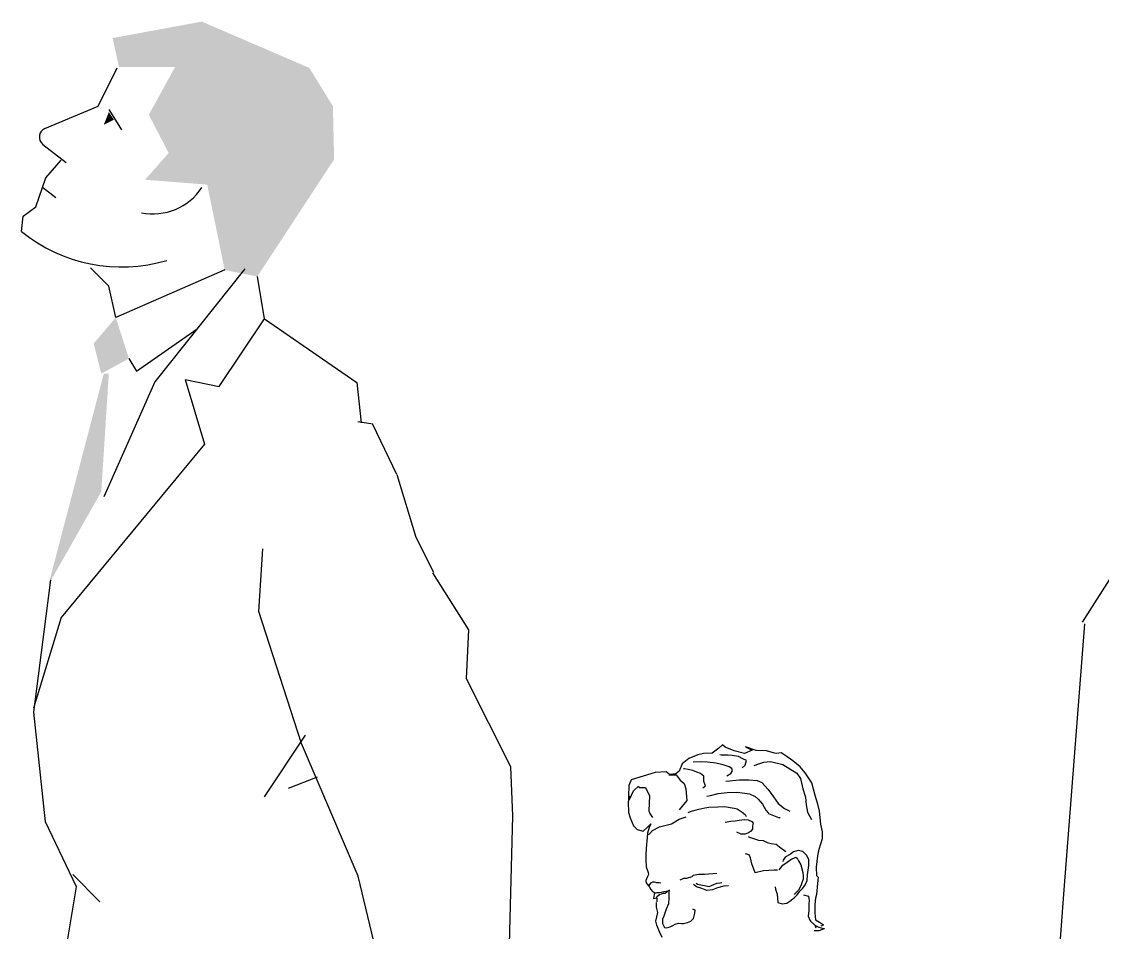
# Model space of a CAD drawing. Header units: millimetres. Extents: x -37049 to 129367, y 25385 to 90033.
# Drawn here: x 29360 to 30275, y 43671 to 44443 of the extents above; entities that cross this region are included whole.
import ezdxf

# ---------------------------------------------------------------- set-up
doc = ezdxf.new("R2010")
doc.units = ezdxf.units.MM
doc.header["$MEASUREMENT"] = 0
doc.layers.add('NNGUOI', color=2, linetype='Continuous', lineweight=30)

# ---------------------------------------------------------------- blocks, each defined once
blk = doc.blocks.new('A$C1ACB4F03')
at = {"layer": 'NNGUOI'}
for p, q in [((64.87, 1843.15), (80.95, 1875.55)), ((19.72, 1824.18), (64.87, 1843.15)), ((73.85, 1840.27), (84.5, 1823.22)), ((17.96, 1810.83), (37.63, 1795.53)), ((20.6, 1782.35), (33.39, 1797.43)), ((11.92, 1757.86), (20.6, 1782.35)), ((17.8, 1774.45), (29.11, 1765.7)), ((1.34, 1750.11), (11.92, 1757.86)), ((0, 1736.93), (1.34, 1750.11)), ((73.76, 1690.61), (58.2, 1706.26)), ((171.98, 1704.39), (79.71, 1664.06)), ((188.97, 1705.26), (112.94, 1609.59)), ((205.8, 1662.88), (199.62, 1698.87)), ((79.71, 1664.06), (73.76, 1690.61)), ((167.3, 1605.73), (205.8, 1662.88)), ((205.8, 1662.88), (283.76, 1609.18)), ((97.28, 1618.7), (148.62, 1654.49)), ((90.89, 1629.36), (97.28, 1618.7)), ((138.42, 1611.63), (154.8, 1556.92)), ((138.42, 1611.63), (167.3, 1605.73)), ((112.94, 1609.59), (69.59, 1512.18)), ((283.76, 1609.18), (287.58, 1574.74)), ((284.76, 1576.1), (297.54, 1573.97)), ((317.67, 1531.21), (297.39, 1573.44)), ((154.8, 1556.92), (33.37, 1409.93)), ((317.67, 1531.21), (333.75, 1478.1)), ((333.75, 1478.1), (348.67, 1448.27)), ((200.88, 1415.16), (204.17, 1468.21)), ((378.63, 1399.59), (348.36, 1447.75)), ((10.29, 1329.84), (24.85, 1441.88)), ((33.37, 1409.93), (9.93, 1333.23)), ((237.16, 1303.09), (200.88, 1415.16)), ((376.72, 1358.07), (378.63, 1399.59)), ((414.18, 1283.39), (376.72, 1358.07)), ((20.25, 1236.86), (10.29, 1329.84)), ((240.1, 1310.37), (205.36, 1258)), ((284.94, 1190.87), (237.16, 1303.09)), ((415.97, 1241.96), (414.18, 1283.39)), ((250.2, 1274.66), (225.72, 1265.05)), ((46.58, 1181.63), (20.25, 1236.86)), ((412.36, 1096.93), (415.97, 1241.96)), ((43.46, 1192.24), (66.18, 1168.95)), ((309.49, 1088.38), (284.94, 1190.87)), ((27.82, 1070.33), (46.58, 1181.63)), ((280.75, 1105.77), (287.43, 1048.03)), ((402.84, 958.74), (412.36, 1096.93)), ((343.21, 980.35), (309.49, 1088.38)), ((29.94, 872.87), (27.82, 1070.33)), ((206.91, 1032.2), (152.76, 1047.78)), ((287.43, 1048.03), (206.91, 1032.2)), ((408.14, 978.16), (343.21, 980.35)), ((331.19, 914.37), (351.91, 976.85)), ((351.91, 976.85), (404.9, 958.38)), ((402.7, 964.89), (409.85, 975.33)), ((404.9, 958.38), (408.14, 978.16)), ((409.85, 975.33), (453.01, 937.73)), ((404.9, 958.38), (398.57, 924.12)), ((453.01, 937.73), (444.06, 922.99)), ((398.57, 924.12), (413.88, 901.16)), ((413.88, 901.16), (440.67, 920.29)), ((443.53, 921.05), (440.66, 889.51)), ((346.41, 878.18), (331.19, 914.37)), ((440.66, 889.51), (427.76, 865.14)), ((347.19, 879.84), (391.41, 850.07)), ((85.4, 854.45), (29.94, 872.87)), ((245.13, 854.47), (346.41, 878.18)), ((427.76, 865.14), (393.35, 850.8)), ((149.49, 499.53), (85.4, 854.45)), ((86.45, 844.62), (245.13, 854.47)), ((313.18, 858.93), (303.43, 783.97)), ((303.43, 783.97), (282.96, 710.81)), ((282.96, 710.81), (290.05, 582.45)), ((290.05, 582.45), (313.64, 486.1)), ((187.51, 347.66), (149.49, 499.53)), ((313.64, 486.1), (328.59, 337.8)), ((162.41, 447.92), (126.84, 82.14)), ((203.39, 279.26), (187.51, 347.66)), ((328.59, 337.8), (339.15, 236.63)), ((203.39, 66.83), (203.39, 279.26)), ((339.15, 236.63), (334.64, 168.35)), ((334.64, 168.35), (338.56, 67.6)), ((137.07, 80.09), (112.04, 66.41)), ((126.84, 82.14), (203.39, 66.83)), ((112.04, 66.41), (20.72, 41.51)), ((338.56, 67.6), (203.39, 66.83)), ((326.07, 67.53), (329.69, 1.2)), ((131.02, 43.88), (172.4, 50.58)), ((20.72, 41.51), (6.49, 5.93)), ((71.72, 2.37), (76.46, 26.09)), ((249.61, 14.23), (199.8, 1.19)), ((249.61, 0), (249.61, 14.23)), ((6.49, 5.93), (71.72, 5.93)), ((199.8, 1.19), (71.72, 2.37)), ((329.69, 1.2), (249.61, 0))]:
    blk.add_line(p, q, dxfattribs=at)
for centre, radius, start, end in [((22.75, 1816.99), 7.8, 112.7948, 232.125), ((111.34, 1801.42), 49.48, 258.581, 326.6588), ((84.7, 1841.41), 134.5, 230.9706, 286.4782), ((169.22, 105.95), 55.47, 273.2902, 316.2578), ((138.55, -64), 109.41, 94.57181, 124.5744)]:
    blk.add_arc(centre, radius, start, end, dxfattribs=at)
for points in [[(77.08, 1900.92), (152.67, 1914.83), (82.37, 1876.48), (243.56, 1875.64)], [(134.93, 1885.43), (243.56, 1875.64), (107.74, 1835.93), (263.61, 1843.25)], [(107.74, 1835.93), (263.61, 1843.25), (124.51, 1803.47), (264.66, 1798.11)], [(73.85, 1838.14), (69.59, 1827.48), (78.11, 1831.74)], [(124.51, 1803.47), (264.66, 1798.11), (104.51, 1780.84), (157.16, 1776.72)], [(264.66, 1798.11), (157.16, 1776.72), (199.62, 1698.87), (171.98, 1704.39)], [(79.71, 1664.06), (61.06, 1642.14), (90.89, 1629.36), (67.45, 1616.57)], [(69.59, 1616.57), (22.72, 1437.62), (73.85, 1616.57), (67.45, 1516.45)]]:
    blk.add_solid(points, dxfattribs=at)
blk = doc.blocks.new('A$C08482345')
at = {"layer": 'NNGUOI'}
for p, q in [((108.66, 1302.09), (105.6, 1299.36)), ((110.91, 1300), (108.66, 1302.09)), ((118.8, 1296.94), (110.91, 1300)), ((128.13, 1300.48), (133.77, 1297.42)), ((137.31, 1297.26), (128.13, 1300.48)), ((87.89, 1293.56), (80.16, 1290.34)), ((92.72, 1294.85), (87.89, 1293.56)), ((99.96, 1295.01), (92.72, 1294.85)), ((105.6, 1299.36), (99.96, 1295.01)), ((107.71, 1293.39), (106.53, 1293.71)), ((113.5, 1293.35), (107.71, 1293.39)), ((116.92, 1292.94), (113.5, 1293.35)), ((122.22, 1292.21), (116.92, 1292.94)), ((127.33, 1294.69), (118.8, 1296.94)), ((126, 1290.31), (122.22, 1292.21)), ((133.77, 1297.42), (127.33, 1294.69)), ((146.16, 1296.94), (137.31, 1297.26)), ((152.76, 1295.01), (146.16, 1296.94)), ((154.53, 1294.69), (152.76, 1295.01)), ((158.4, 1295.17), (154.53, 1294.69)), ((161.61, 1293.4), (158.4, 1295.17)), ((168.38, 1288.57), (161.61, 1293.4)), ((74.53, 1286), (72.11, 1279.88)), ((80.16, 1290.34), (74.53, 1286)), ((76.69, 1281.85), (75.75, 1281.85)), ((79.64, 1281.18), (76.69, 1281.85)), ((89.9, 1287.55), (84, 1287.24)), ((96.15, 1287.42), (89.9, 1287.55)), ((103.23, 1286.65), (96.15, 1287.42)), ((109.37, 1285.02), (103.23, 1286.65)), ((114.44, 1283.39), (109.37, 1285.02)), ((116.56, 1281.9), (114.44, 1283.39)), ((117.39, 1279.95), (116.56, 1281.9)), ((125.41, 1282.58), (128.12, 1284.79)), ((129.07, 1288.87), (126, 1290.31)), ((128.12, 1284.79), (129.07, 1288.87)), ((135.57, 1284.41), (139.5, 1285.92)), ((139.5, 1285.92), (143.91, 1287.24)), ((143.91, 1287.24), (149.57, 1287.85)), ((149.57, 1287.85), (159.8, 1285.49)), ((159.8, 1285.49), (171.75, 1278.07)), ((174.65, 1283.42), (168.38, 1288.57)), ((178.84, 1278.27), (174.65, 1283.42)), ((31.55, 1272.31), (29.46, 1267.48)), ((51.67, 1278.75), (31.55, 1272.31)), ((61.01, 1279.23), (51.67, 1278.75)), ((63.91, 1276.82), (61.01, 1279.23)), ((63.36, 1276.74), (69.49, 1276.61)), ((69.38, 1277.62), (63.91, 1276.82)), ((72.11, 1279.88), (69.38, 1277.62)), ((69.49, 1276.61), (73.03, 1272.22)), ((73.03, 1272.22), (76.34, 1269.19)), ((83.65, 1280.45), (79.64, 1281.18)), ((86.95, 1279), (83.65, 1280.45)), ((90.26, 1277.78), (86.95, 1279)), ((92.85, 1275.61), (90.26, 1277.78)), ((93.09, 1272.8), (92.85, 1275.61)), ((93.09, 1270.95), (93.09, 1272.8)), ((112.32, 1275.7), (115.74, 1277.69)), ((115.74, 1277.69), (117.39, 1279.95)), ((117.32, 1271.8), (123.3, 1272.28)), ((123.3, 1272.28), (131.17, 1272.4)), ((131.17, 1272.4), (138.09, 1271.8)), ((171.75, 1278.07), (174.9, 1273.55)), ((174.9, 1273.55), (176.78, 1264.68)), ((184.47, 1269.74), (178.84, 1278.27)), ((29.46, 1267.48), (29.14, 1258.63)), ((29.94, 1255.73), (33.32, 1263.14)), ((33.32, 1263.14), (37.51, 1267.16)), ((37.51, 1267.16), (38.15, 1265.87)), ((38.15, 1265.87), (43.62, 1266.04)), ((43.62, 1266.04), (47, 1258.79)), ((76.34, 1269.19), (77.75, 1264.84)), ((77.75, 1264.84), (78.58, 1255.02)), ((92.26, 1265.66), (94.38, 1267.42)), ((94.38, 1267.42), (93.09, 1270.95)), ((111.66, 1271.14), (114.96, 1271.62)), ((114.96, 1271.62), (117.32, 1271.8)), ((138.09, 1271.8), (142.18, 1270.17)), ((142.18, 1270.17), (147.37, 1264.08)), ((147.37, 1264.08), (151.93, 1257.98)), ((176.78, 1264.68), (179.14, 1257.68)), ((187.21, 1259.11), (184.47, 1269.74)), ((30.26, 1258.63), (28.97, 1253.8)), ((29.14, 1258.63), (29.14, 1256.05)), ((29.14, 1256.05), (29.94, 1255.73)), ((47, 1258.79), (46.52, 1246.07)), ((78.58, 1255.02), (72.09, 1246.97)), ((95.45, 1258.64), (98.51, 1259.23)), ((98.51, 1259.23), (105, 1260.72)), ((105, 1260.72), (112.79, 1261.63)), ((112.79, 1261.63), (121.4, 1262.04)), ((121.4, 1262.04), (131.54, 1260.68)), ((131.54, 1260.68), (136.5, 1258.33)), ((136.5, 1258.33), (139.09, 1256.16)), ((139.09, 1256.16), (142.63, 1251.77)), ((151.93, 1257.98), (155.86, 1252.25)), ((179.14, 1257.68), (179.77, 1251.11)), ((189.46, 1251.87), (187.21, 1259.11)), ((28.97, 1253.8), (29.3, 1244.63)), ((46.52, 1246.07), (47.33, 1243.82)), ((79.57, 1244.77), (81.77, 1245.44)), ((81.77, 1245.44), (83.35, 1246.04)), ((83.35, 1246.04), (85.71, 1246.82)), ((85.71, 1246.82), (88.69, 1247.55)), ((88.69, 1247.55), (93.89, 1248.63)), ((93.89, 1248.63), (97.35, 1249.12)), ((97.35, 1249.12), (104.9, 1249.66)), ((104.9, 1249.66), (110.56, 1249.78)), ((110.56, 1249.78), (118.74, 1248.51)), ((118.74, 1248.51), (121.1, 1247.73)), ((121.1, 1247.73), (125.5, 1245.13)), ((125.5, 1245.13), (128.02, 1243.14)), ((142.63, 1251.77), (145.46, 1246.79)), ((145.46, 1246.79), (147.59, 1244.35)), ((155.86, 1252.25), (161.37, 1248.09)), ((161.37, 1248.09), (165.93, 1245.92)), ((179.77, 1251.11), (180.72, 1244.89)), ((180.72, 1244.89), (184.18, 1238.68)), ((191.07, 1245.75), (189.46, 1251.87)), ((192.04, 1234.97), (191.07, 1245.75)), ((29.3, 1244.63), (30.58, 1240.28)), ((30.58, 1240.28), (33.48, 1233.36)), ((47.33, 1243.82), (49.58, 1240.44)), ((65.68, 1235.13), (71.95, 1238.99)), ((71.95, 1238.99), (78.07, 1240.92)), ((111.02, 1236.47), (115.74, 1237.38)), ((115.74, 1237.38), (119.39, 1237.56)), ((119.39, 1237.56), (122.93, 1238.19)), ((122.93, 1238.19), (127.42, 1238.74)), ((127.42, 1238.74), (130.6, 1238.65)), ((128.02, 1243.14), (128.96, 1241.39)), ((130.6, 1238.65), (133.55, 1237.06)), ((133.55, 1237.06), (134.73, 1235.57)), ((147.59, 1244.35), (147.82, 1243.8)), ((147.82, 1243.8), (156.32, 1240.59)), ((156.32, 1240.59), (157.73, 1240.5)), ((33.48, 1233.36), (36.54, 1230.3)), ((36.54, 1230.3), (41.53, 1229.01)), ((41.53, 1229.01), (45.07, 1231.91)), ((45.23, 1227.08), (44.75, 1220.16)), ((45.07, 1231.91), (48.13, 1235.13)), ((46.68, 1231.91), (45.23, 1227.08)), ((46.04, 1225.79), (47.16, 1226.92)), ((48.13, 1235.13), (46.68, 1231.91)), ((47.16, 1226.92), (49.42, 1229.49)), ((49.42, 1229.49), (55.37, 1232.55)), ((55.37, 1232.55), (65.68, 1235.13)), ((124.7, 1226.34), (121.04, 1228.1)), ((130.84, 1227.61), (127.89, 1226.25)), ((132.61, 1228.65), (130.84, 1227.61)), ((134.14, 1230.59), (132.61, 1228.65)), ((134.26, 1233.31), (134.14, 1230.59)), ((134.73, 1235.57), (134.26, 1233.31)), ((193.33, 1228.21), (192.04, 1234.97)), ((193.33, 1222.73), (193.33, 1228.21)), ((44.43, 1217.9), (43.95, 1209.37)), ((44.75, 1220.16), (44.43, 1217.9)), ((127.89, 1226.25), (124.7, 1226.34)), ((130.55, 1224.34), (131.67, 1223.86)), ((131.67, 1223.86), (139.4, 1221.29)), ((139.4, 1221.29), (143.1, 1221.12)), ((143.1, 1221.12), (146.48, 1219.35)), ((146.48, 1219.35), (149.86, 1218.39)), ((149.86, 1218.39), (154.37, 1217.9)), ((154.37, 1217.9), (158.4, 1214.52)), ((190.59, 1213.72), (193.33, 1222.73)), ((43.95, 1209.37), (43.95, 1204.22)), ((131.35, 1208.89), (128.29, 1209.7)), ((132.48, 1206.32), (131.35, 1208.89)), ((158.4, 1214.52), (161.29, 1212.43)), ((161.29, 1212.43), (162.42, 1211.79)), ((166.28, 1209.53), (161.94, 1206.8)), ((169.02, 1211.31), (166.28, 1209.53)), ((172.88, 1212.43), (169.02, 1211.31)), ((176.91, 1211.79), (172.88, 1212.43)), ((180.29, 1208.41), (176.91, 1211.79)), ((181.9, 1204.54), (180.29, 1208.41)), ((189.46, 1207.92), (190.59, 1213.72)), ((43.95, 1204.22), (44.11, 1198.75)), ((133.61, 1201.16), (132.48, 1206.32)), ((136.34, 1193.6), (133.61, 1201.16)), ((157.91, 1197.62), (160, 1200.04)), ((160.17, 1204.22), (159.84, 1203.1)), ((160, 1200.04), (163.55, 1202.77)), ((161.94, 1206.8), (160.17, 1204.22)), ((163.55, 1202.77), (166.77, 1205.03)), ((166.77, 1205.03), (170.79, 1206.8)), ((170.79, 1206.8), (172.08, 1206.15)), ((172.08, 1206.15), (173.2, 1203.9)), ((173.2, 1203.9), (175.14, 1200.36)), ((175.14, 1200.36), (176.91, 1193.92)), ((180.77, 1191.83), (181.9, 1199.72)), ((181.9, 1199.72), (181.9, 1204.54)), ((188.5, 1198.43), (189.46, 1207.92)), ((45.23, 1190.38), (43.95, 1187.16)), ((44.11, 1198.75), (45.72, 1193.92)), ((46.04, 1192.31), (45.23, 1190.38)), ((45.72, 1193.92), (46.04, 1192.31)), ((78.55, 1189.09), (83.06, 1190.54)), ((83.06, 1190.54), (84.35, 1191.51)), ((84.35, 1191.51), (88.54, 1192.53)), ((88.54, 1192.53), (93.41, 1192.41)), ((93.41, 1192.41), (103.95, 1193.43)), ((143.42, 1195.21), (136.34, 1193.6)), ((152.44, 1195.85), (143.42, 1195.21)), ((155.5, 1195.85), (152.44, 1195.85)), ((156.79, 1196.01), (157.91, 1197.62)), ((176.91, 1193.92), (177.23, 1190.7)), ((177.23, 1190.7), (177.07, 1188.29)), ((180.45, 1187), (180.77, 1191.83)), ((188.66, 1191.18), (188.5, 1198.43)), ((188.66, 1191.18), (189.82, 1189.83)), ((189.82, 1189.83), (189.11, 1184.63)), ((43.95, 1187.16), (44.27, 1185.07)), ((44.27, 1185.07), (45.07, 1184.1)), ((45.07, 1184.1), (46.68, 1182.01)), ((47.81, 1184.74), (46.36, 1182.81)), ((46.68, 1182.01), (47.97, 1179.43)), ((49.42, 1185.71), (47.81, 1184.74)), ((51.19, 1185.71), (49.42, 1185.71)), ((53.28, 1185.07), (51.19, 1185.71)), ((55.21, 1185.07), (53.28, 1185.07)), ((56.66, 1184.91), (55.21, 1185.07)), ((72.92, 1187.64), (75.98, 1189.09)), ((75.98, 1189.09), (78.55, 1189.09)), ((86.76, 1181.85), (84.35, 1183.62)), ((86.6, 1184.74), (87.73, 1184.1)), ((91.27, 1180.24), (86.76, 1181.85)), ((87.73, 1184.1), (91.75, 1183.14)), ((91.75, 1183.14), (93.52, 1182.81)), ((93.52, 1182.81), (97.39, 1182.01)), ((97.39, 1182.01), (101.57, 1183.62)), ((104.47, 1180.88), (100.28, 1179.11)), ((101.57, 1183.62), (103.99, 1184.74)), ((103.99, 1184.74), (106.72, 1185.07)), ((109.78, 1182.33), (104.47, 1180.88)), ((106.72, 1185.07), (108.33, 1185.39)), ((113.81, 1182.49), (109.78, 1182.33)), ((153.41, 1181.69), (153.73, 1179.75)), ((175.14, 1182.49), (173.04, 1178.95)), ((176.1, 1185.07), (175.14, 1182.49)), ((177.07, 1188.29), (176.1, 1185.07)), ((176.58, 1180.4), (178.52, 1182.81)), ((178.52, 1182.81), (180.45, 1187)), ((189.11, 1184.63), (188.29, 1175.12)), ((47.97, 1179.43), (49.42, 1177.66)), ((49.42, 1177.66), (51.19, 1177.02)), ((51.19, 1177.02), (50.38, 1171.87)), ((50.38, 1171.87), (53.28, 1172.51)), ((51.59, 1176.73), (52.75, 1176.76)), ((53.28, 1173.32), (52.48, 1172.03)), ((52.75, 1176.76), (53.48, 1176.83)), ((55.53, 1175.09), (53.28, 1173.32)), ((53.28, 1172.51), (53.28, 1169.13)), ((53.48, 1176.83), (55.78, 1177.01)), ((58.27, 1176.05), (55.53, 1175.09)), ((55.78, 1177.01), (59.19, 1177.68)), ((60.2, 1176.21), (58.27, 1176.05)), ((59.19, 1177.68), (61.04, 1177.97)), ((63.1, 1178.47), (60.2, 1176.21)), ((61.04, 1177.97), (62.77, 1178.35)), ((63.42, 1172.51), (63.1, 1167.36)), ((63.74, 1179.11), (63.42, 1177.02)), ((63.42, 1177.02), (63.42, 1172.51)), ((95.46, 1178.63), (91.27, 1180.24)), ((100.28, 1179.11), (95.46, 1178.63)), ((153.73, 1179.75), (155.01, 1175.57)), ((155.01, 1175.57), (155.66, 1168.49)), ((165.8, 1169.61), (169.82, 1172.83)), ((170.95, 1176.54), (169.5, 1175.25)), ((169.82, 1172.83), (171.92, 1174.93)), ((173.04, 1178.95), (170.95, 1176.54)), ((171.92, 1174.93), (174.33, 1177.98)), ((174.33, 1177.98), (176.58, 1180.4)), ((177.32, 1175.08), (181.68, 1173.81)), ((181.68, 1173.81), (182.27, 1170.19)), ((187.46, 1172.09), (186.99, 1166.75)), ((188.29, 1175.12), (187.46, 1172.09)), ((52.83, 1164.47), (52.99, 1168.51)), ((53.93, 1160.01), (52.83, 1164.47)), ((61.17, 1162.85), (59.08, 1156.9)), ((63.1, 1167.36), (61.17, 1162.85)), ((85.64, 1162.05), (83.7, 1162.85)), ((155.66, 1168.49), (159.36, 1167.2)), ((159.36, 1167.2), (163.22, 1168)), ((163.22, 1168), (165.8, 1169.61)), ((182.27, 1170.19), (181.92, 1167.34)), ((181.92, 1167.34), (182.03, 1161.69)), ((186.99, 1166.75), (186.99, 1163.36)), ((186.99, 1163.36), (187.11, 1159.33)), ((52.36, 1152.77), (53.93, 1160.01)), ((59.08, 1156.9), (58.11, 1154.48)), ((58.11, 1154.48), (58.11, 1150.62)), ((81.93, 1152.71), (84.19, 1154.8)), ((84.19, 1154.8), (85.48, 1159.47)), ((85.48, 1159.47), (85.64, 1162.05)), ((182.03, 1161.69), (181.21, 1156.76)), ((181.21, 1156.76), (182.86, 1153.59)), ((182.86, 1153.59), (183.45, 1152.5)), ((187.11, 1159.33), (187.58, 1153.9)), ((187.58, 1153.9), (190.88, 1151.69)), ((53.14, 1149.15), (52.36, 1152.77)), ((55.35, 1143.54), (53.14, 1149.15)), ((58.11, 1150.62), (59.72, 1147.4)), ((59.72, 1147.4), (61.17, 1147.08)), ((61.17, 1147.08), (64.39, 1147.72)), ((64.39, 1147.72), (66.64, 1148.85)), ((66.64, 1148.85), (68.57, 1149.98)), ((68.57, 1149.98), (71.47, 1150.94)), ((71.47, 1150.94), (74.37, 1150.62)), ((74.37, 1150.62), (75.66, 1150.78)), ((75.66, 1150.78), (79.2, 1151.42)), ((79.2, 1151.42), (81.93, 1152.71)), ((183.45, 1152.5), (186.99, 1149.2)), ((187.11, 1144.36), (186.52, 1144.4)), ((186.99, 1149.2), (190.41, 1147.57)), ((190.41, 1144.58), (187.11, 1144.36)), ((188.01, 1146.76), (187.37, 1149.33)), ((190.41, 1147.57), (194.18, 1146.35)), ((194.77, 1146.26), (190.41, 1144.58)), ((190.88, 1151.69), (194.42, 1149.52)), ((194.42, 1149.52), (192.18, 1148.43)), ((194.18, 1146.35), (195.13, 1146.58)), ((195.13, 1146.58), (194.77, 1146.26)), ((57.71, 1138.95), (55.35, 1143.54)), ((55.37, 1143.7), (55.7, 1143.21))]:
    blk.add_line(p, q, dxfattribs=at)
blk = doc.blocks.new('A$C419F7FD0')
at = {"layer": 'NNGUOI'}
for p, q in [((171.05, 1731.72), (158.42, 1684.8)), ((154.81, 1652.32), (153, 1684.8)), ((153, 1684.8), (192.71, 1684.8)), ((192.71, 1684.8), (243.23, 1684.8)), ((243.23, 1684.8), (237.82, 1655.93)), ((187.29, 1683), (181.88, 1652.32)), ((198.12, 1683), (187.29, 1683)), ((205.34, 1654.13), (198.12, 1683)), ((288.35, 1672.17), (243.23, 1683)), ((187.29, 1672.17), (185.49, 1632.47)), ((243.23, 1673.98), (288.35, 1672.17)), ((335.27, 1646.91), (329.85, 1666.76)), ((181.88, 1652.32), (154.81, 1652.32)), ((167.44, 1650.52), (169.25, 1607.21)), ((237.82, 1655.93), (205.34, 1654.13)), ((315.42, 1609.01), (335.27, 1646.91)), ((306.39, 1628.86), (308.2, 1609.01)), ((169.25, 1607.21), (187.29, 1554.88)), ((313.61, 1589.16), (315.42, 1609.01)), ((314.03, 1527.77), (313.61, 1589.16)), ((187.29, 1554.88), (214.36, 1549.46)), ((194.31, 1550.31), (192.02, 1515.4)), ((214.36, 1549.46), (250.45, 1553.07)), ((250.45, 1489.91), (314.03, 1527.77)), ((305.46, 1493.85), (314.03, 1527.77)), ((366.86, 1481.65), (314.03, 1527.77)), ((149.55, 1509.13), (178.5, 1516.07)), ((178.5, 1516.07), (316.16, 1245.3)), ((178.5, 1516.07), (199.92, 1515.17)), ((199.92, 1516.98), (187.29, 1506.15)), ((199.92, 1516.98), (250.45, 1489.91)), ((149.55, 1509.13), (135.34, 1443.06)), ((470.05, 1470.34), (335.27, 1509.76)), ((146.62, 1495.53), (63.13, 1468.11)), ((316.16, 1245.3), (305.46, 1493.85)), ((250.45, 1489.91), (228.8, 1452.01)), ((250.45, 1489.91), (273.91, 1455.62)), ((228.8, 1452.01), (194.51, 1482.69)), ((273.91, 1455.62), (304.59, 1473.67)), ((344.5, 1462.21), (366.86, 1481.65)), ((63.13, 1468.11), (23.53, 1406.13)), ((393.41, 1442.15), (344.5, 1462.21)), ((135.34, 1443.06), (165.5, 1452.55)), ((165.5, 1452.55), (135.85, 1418.61)), ((321.08, 1229.53), (393.41, 1442.15)), ((554.37, 1161.26), (505.21, 1431.3)), ((135.85, 1418.61), (317.68, 1229.53)), ((25.46, 1404.53), (7.64, 1175.43)), ((453.72, 1127.5), (470.72, 1331.57)), ((96.73, 1287.43), (117.09, 1160.16)), ((317.68, 1229.53), (314.28, 1164.91)), ((7.64, 1175.43), (0, 1068.52)), ((117.09, 1160.16), (114.55, 1116.88)), ((554.37, 1161.26), (562.55, 892.83)), ((304.81, 982.79), (315.62, 1150.84)), ((453.72, 1127.5), (466.22, 1083.75)), ((96.24, 1056), (116.09, 1117.83)), ((116.09, 1117.83), (155.1, 1071.02)), ((468.78, 1083.36), (444.57, 1071.89)), ((544.27, 821.83), (468.78, 1083.36)), ((155.1, 1071.02), (135.6, 1020.31)), ((444.57, 1071.89), (512.05, 810.19)), ((0, 1068.52), (16.81, 978.85)), ((135.6, 1020.31), (112.19, 1067.12)), ((90.97, 865.3), (96.24, 1056)), ((174.41, 807.17), (304.81, 982.79)), ((341.48, 855.42), (304.81, 982.79)), ((16.81, 978.85), (60.27, 860.76)), ((565.95, 855.42), (562.55, 892.83)), ((95.44, 870.84), (174.41, 807.17)), ((60.27, 860.76), (84.33, 866.1)), ((73.18, 860.38), (92.69, 790.16)), ((90.97, 865.3), (90.79, 672.6)), ((439.73, 820.48), (341.48, 855.42)), ((434.79, 515.37), (474.12, 852.02)), ((489.08, 859.89), (439.73, 820.48)), ((534.63, 855.22), (565.95, 855.42)), ((564.68, 790.16), (556.88, 856.48)), ((376.55, 838.73), (365.96, 441.01)), ((505.45, 835.78), (498.37, 805.77)), ((512.05, 810.19), (544.27, 821.83)), ((174.41, 807.17), (170.72, 91.48)), ((498.37, 805.77), (525.67, 778.46)), ((290.9, 794.06), (290.9, 199.06)), ((525.67, 778.46), (564.68, 790.16)), ((252.12, 519.97), (293.07, 698.35)), ((90.79, 672.6), (115.48, 400.72)), ((248.42, 395.08), (252.12, 519.97)), ((443.87, 424.49), (434.79, 515.37)), ((365.96, 441.01), (336.66, 99.15)), ((413.88, 201.15), (443.87, 424.49)), ((115.48, 400.72), (119.44, 94.19)), ((223.52, 235.17), (248.42, 395.08)), ((239.83, 201.78), (223.52, 235.17)), ((225.78, 147.94), (239.83, 201.78)), ((290.9, 199.06), (281.95, 103.58)), ((413.88, 201.15), (413.96, 96.84)), ((227.02, 88.51), (225.78, 147.94)), ((281.95, 103.58), (399.75, 95.93)), ((288.34, 75.51), (293.08, 103.96)), ((119.44, 94.19), (227.02, 88.51)), ((413.96, 96.84), (400.96, 98.17)), ((410.29, 74.95), (400.96, 98.17)), ((133.46, 30.58), (145.43, 90.55)), ((225.08, 84.87), (227.17, 66.93)), ((290.71, 6.77), (288.34, 75.51)), ((440.49, 68.02), (466.11, 39.96)), ((226.48, 60.63), (245.26, 26.75)), ((466.11, 39.96), (468.48, 4.4)), ((144.48, 5.16), (133.46, 30.58)), ((245.26, 26.75), (228.73, 0)), ((228.73, 0), (144.48, 5.16)), ((468.48, 4.4), (290.71, 6.77))]:
    blk.add_line(p, q, dxfattribs=at)
for centre, radius, start, end in [((456.02, 1422.35), 50, 10.31801, 73.69582), ((179.31, -9.24), 75.14, 28.62235, 123.307), ((407.96, -32.55), 105.7, 72.07363, 114.4627)]:
    blk.add_arc(centre, radius, start, end, dxfattribs=at)
for points in [[(175.58, 1755.51), (311.07, 1749.08), (213.9, 1778.24)], [(158.34, 1733.22), (196.89, 1724.75), (175.58, 1755.51), (223.69, 1753.57)], [(261.49, 1740.87), (334.69, 1728.49), (175.58, 1755.51), (311.07, 1749.08)], [(291.9, 1637.78), (328.4, 1666.79), (261.49, 1740.87), (334.69, 1728.49)], [(174.66, 1609.01), (180.07, 1621.64), (221.58, 1607.21), (214.36, 1621.64)], [(249.05, 1490.66), (236.46, 1465.42), (267.14, 1465.52), (255.87, 1444.8)], [(255.87, 1444.8), (311.81, 1325.69), (259.65, 1356.46), (316.16, 1245.3)]]:
    blk.add_solid(points, dxfattribs=at)

msp = doc.modelspace()

# ---------------------------------------------------------------- block references
at = {"layer": 'NNGUOI', "rotation": 359.9999999999985}
for name, p in [('A$C1ACB4F03', (29359.59, 42527.94)), ('A$C419F7FD0', (30234.14, 42527.94)), ('A$C08482345', (29844.35, 42527.94))]:
    msp.add_blockref(name, p, dxfattribs=at)

doc.saveas('drawing.dxf')
